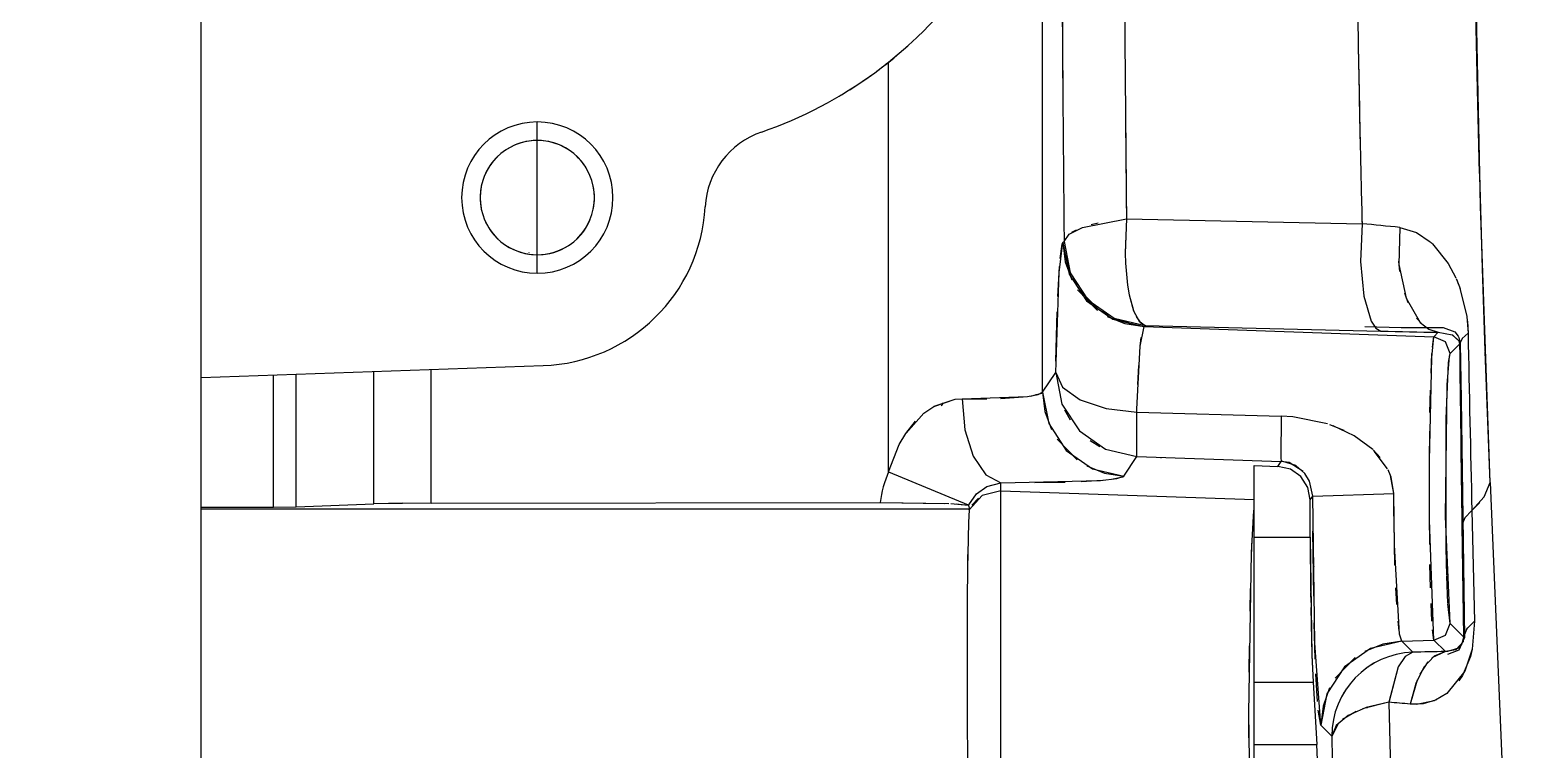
# Model space of a CAD drawing. Header units: millimetres. Extents: x 1084702 to 1166801, y 36632 to 124519.
# Drawn here: x 1103261.5 to 1103351.2, y 47760.8 to 47803.6 of the extents above; entities that cross this region are included whole.
import ezdxf

# ---------------------------------------------------------------- set-up
doc = ezdxf.new("R2010")
doc.units = ezdxf.units.MM
doc.header["$LTSCALE"] = 250
doc.layers.get('0').update_dxf_attribs({"color": 255})
doc.layers.add('%posline', color=240, linetype='Continuous')
doc.layers.add('%symbol', color=1, linetype='Continuous')
doc.styles.add('ROMANS', font='ROMANS.shx', dxfattribs={"height": 100})
doc.dimstyles.new('dott', dxfattribs={"dimscale": 100, "dimtxt": 150, "dimasz": 0.01, "dimexe": 0.5, "dimexo": 1, "dimgap": 1, "dimtad": 1, "dimdsep": 46, "dimtxsty": 'ROMANS', "dimcen": 1.5, "dimclrd": 1, "dimclre": 1, "dimclrt": 2, "dimazin": 2, "dimtfac": 1, "dimtmove": 2, "dimatfit": 3, "dimldrblk": 'DOT', "dimfxl": 1, "dimtvp": 100, "dimtolj": 1, "dimarcsym": 0})

# ---------------------------------------------------------------- blocks, each defined once
blk = doc.blocks.new('_Dot')
at = {"color": 0, "linetype": 'ByBlock', "lineweight": -2}
blk.add_line((-0.5, 0), (-1, 0), dxfattribs=at)
at = {"color": 0, "linetype": 'ByBlock', "const_width": 0.5}
blk.add_lwpolyline([(-0.25, 0, 1), (0.25, 0, 1)], format="xyb", close=True, dxfattribs=at)
blk = doc.blocks.new('GENERATOR-CENTER')
for p, q in [((-1546.108, -49.408), (-1546.108, 24.721)), ((-1546.108, -49.408), (-1546.108, 24.721)), ((-1496.049, -50.282), (-1496.049, -15.362)), ((-1496.049, -50.282), (-1496.049, -15.362)), ((-1470.002, -39.217), (-1470.375, -22.017)), ((-1470.179, -32.27), (-1470.298, -26.552)), ((-1505.212, -30.642), (-1504.063, -29.67)), ((-1505.212, -55.009), (-1505.212, -30.642)), ((-1505.212, -55.009), (-1505.212, -30.642)), ((-1470.055, -37.278), (-1470.179, -32.278)), ((-1508.158, -32.67), (-1508.031, -32.583)), ((-1526.108, -35.304), (-1526.108, -34.204)), ((-1526.108, -35.304), (-1526.108, -34.204)), ((-1526.108, -38.704), (-1526.108, -35.304)), ((-1526.108, -38.704), (-1526.108, -35.304)), ((-1469.892, -42.917), (-1470.054, -37.317)), ((-1521.654, -38.535), (-1521.63, -38.534)), ((-1521.654, -38.535), (-1521.63, -38.534)), ((-1526.108, -42.104), (-1526.108, -38.704)), ((-1526.108, -42.104), (-1526.108, -38.704)), ((-1469.424, -55.655), (-1470.002, -39.217)), ((-1493.687, -40.473), (-1491.066, -39.965)), ((-1493.167, -40.31), (-1492.751, -40.209)), ((-1491.066, -39.965), (-1491.15, -41.999)), ((-1491.066, -39.966), (-1491.15, -41.996)), ((-1491.066, -39.965), (-1477.051, -40.263)), ((-1491.066, -39.965), (-1477.051, -40.263)), ((-1477.051, -40.263), (-1477.136, -42.5)), ((-1494.768, -41.31), (-1494.464, -40.869)), ((-1494.464, -40.869), (-1493.687, -40.473)), ((-1494.318, -40.768), (-1494.045, -40.621)), ((-1474.806, -40.482), (-1474.861, -42.678)), ((-1474.806, -40.482), (-1473.807, -40.783)), ((-1473.807, -40.783), (-1472.997, -41.328)), ((-1526.587, -41.972), (-1526.587, -41.948)), ((-1526.108, -43.204), (-1526.108, -42.104)), ((-1526.108, -43.204), (-1526.108, -42.104)), ((-1495.067, -43.163), (-1494.84, -41.382)), ((-1495.004, -42.334), (-1494.882, -41.473)), ((-1494.882, -41.473), (-1494.84, -41.382)), ((-1494.84, -41.382), (-1494.769, -41.31)), ((-1494.84, -41.382), (-1494.768, -41.31)), ((-1494.84, -41.382), (-1494.707, -42.523)), ((-1494.84, -41.382), (-1494.475, -43.252)), ((-1494.768, -41.31), (-1494.403, -43.181)), ((-1491.15, -41.999), (-1491.13, -42.602)), ((-1472.97, -41.351), (-1472.869, -41.442)), ((-1472.853, -41.457), (-1471.923, -42.616)), ((-1495.142, -44.594), (-1495.042, -42.799)), ((-1494.707, -42.523), (-1494.316, -43.604)), ((-1494.694, -42.165), (-1494.42, -43.138)), ((-1491.13, -42.602), (-1491.005, -43.916)), ((-1491.129, -42.607), (-1491.005, -43.913)), ((-1477.136, -42.5), (-1476.944, -44.568)), ((-1474.876, -42.487), (-1474.814, -43.09)), ((-1474.861, -42.678), (-1474.428, -44.689)), ((-1471.923, -42.616), (-1471.472, -43.475)), ((-1469.729, -47.816), (-1469.891, -42.928)), ((-1495.273, -49.117), (-1495.067, -43.163)), ((-1494.475, -43.252), (-1493.436, -44.851)), ((-1494.403, -43.181), (-1493.364, -44.779)), ((-1494.243, -43.534), (-1494.041, -43.902)), ((-1491.005, -43.916), (-1490.906, -44.484)), ((-1471.452, -43.519), (-1471.221, -44.108)), ((-1471.418, -43.598), (-1471.325, -43.826)), ((-1495.128, -44.4), (-1495.131, -44.4)), ((-1495.127, -44.4), (-1495.13, -44.4)), ((-1493.976, -44.186), (-1492.79, -45.414)), ((-1493.858, -44.182), (-1492.784, -45.293)), ((-1493.761, -44.262), (-1493.803, -44.265)), ((-1493.364, -44.779), (-1491.803, -45.873)), ((-1490.906, -44.484), (-1490.644, -45.43)), ((-1490.906, -44.486), (-1490.645, -45.428)), ((-1476.944, -44.568), (-1476.514, -46.05)), ((-1474.534, -44.375), (-1474.33, -44.938)), ((-1474.428, -44.689), (-1473.591, -46.127)), ((-1471.259, -44.002), (-1470.82, -45.777)), ((-1495.259, -48.431), (-1495.178, -45.5)), ((-1493.436, -44.851), (-1491.874, -45.945)), ((-1492.511, -45.486), (-1492.151, -45.702)), ((-1492.234, -45.621), (-1492.233, -45.598)), ((-1492.234, -45.626), (-1492.233, -45.608)), ((-1490.644, -45.43), (-1490.316, -46.05)), ((-1519.378, -46.099), (-1519.377, -46.099)), ((-1492.22, -45.774), (-1491.154, -46.202)), ((-1491.874, -45.945), (-1490.018, -46.376)), ((-1491.803, -45.873), (-1489.946, -46.304)), ((-1491.753, -45.895), (-1490.815, -46.196)), ((-1491.154, -46.202), (-1490.018, -46.376)), ((-1490.493, -45.773), (-1490.229, -46.146)), ((-1490.316, -46.05), (-1489.946, -46.304)), ((-1490.245, -47.546), (-1490.018, -46.375)), ((-1490.229, -46.146), (-1489.946, -46.304)), ((-1490.018, -46.375), (-1489.946, -46.304)), ((-1490.018, -46.375), (-1489.946, -46.304)), ((-1490.018, -46.375), (-1472.777, -46.977)), ((-1490.018, -46.375), (-1472.777, -46.977)), ((-1489.946, -46.304), (-1489.921, -46.305)), ((-1489.946, -46.304), (-1475.931, -46.648)), ((-1476.883, -46.381), (-1474.722, -46.422)), ((-1476.514, -46.05), (-1476.235, -46.472)), ((-1476.235, -46.472), (-1475.931, -46.648)), ((-1474.722, -46.422), (-1472.842, -46.434)), ((-1473.806, -45.872), (-1473.519, -46.201)), ((-1473.591, -46.127), (-1473.07, -46.538)), ((-1473.07, -46.538), (-1472.514, -46.714)), ((-1472.842, -46.434), (-1472.233, -46.433)), ((-1472.233, -46.433), (-1471.531, -46.684)), ((-1470.82, -45.777), (-1470.742, -46.761)), ((-1470.786, -46.053), (-1470.742, -46.761)), ((-1490.245, -47.547), (-1490.186, -47.033)), ((-1472.909, -48.22), (-1472.777, -46.977)), ((-1472.869, -47.598), (-1472.777, -46.977)), ((-1472.777, -46.977), (-1472.514, -46.714)), ((-1472.777, -46.977), (-1472.514, -46.714)), ((-1472.093, -47.282), (-1472.777, -46.977)), ((-1472.093, -47.282), (-1472.777, -46.977)), ((-1472.514, -46.714), (-1471.688, -46.861)), ((-1472.514, -46.714), (-1471.689, -46.86)), ((-1471.812, -47.976), (-1472.093, -47.282)), ((-1471.812, -47.976), (-1472.093, -47.282)), ((-1471.812, -47.976), (-1471.251, -47.414)), ((-1471.812, -47.976), (-1471.251, -47.414)), ((-1471.688, -46.861), (-1471.294, -47.234)), ((-1471.663, -46.874), (-1471.294, -47.234)), ((-1471.531, -46.684), (-1471.327, -46.954)), ((-1471.327, -46.954), (-1471.29, -47.019)), ((-1471.294, -47.234), (-1471.251, -47.414)), ((-1471.294, -47.234), (-1471.251, -47.414)), ((-1471.29, -47.019), (-1471.207, -47.371)), ((-1471.104, -47.08), (-1471.251, -47.414)), ((-1471.104, -47.08), (-1471.251, -47.414)), ((-1471.207, -47.371), (-1471.164, -50.724)), ((-1470.742, -46.761), (-1471.104, -47.08)), ((-1470.742, -46.761), (-1471.104, -47.08)), ((-1521.96, -47.802), (-1521.958, -47.802)), ((-1490.445, -51.284), (-1490.245, -47.546)), ((-1473.043, -54.358), (-1472.909, -48.22)), ((-1472.949, -49.151), (-1472.895, -47.979)), ((-1471.982, -49.848), (-1471.858, -48.132)), ((-1471.903, -48.504), (-1471.812, -47.976)), ((-1471.858, -48.132), (-1471.812, -47.976)), ((-1469.424, -55.655), (-1469.727, -47.863)), ((-1546.108, -49.408), (-1525.759, -48.698)), ((-1546.108, -49.408), (-1525.759, -48.698)), ((-1541.804, -57.115), (-1541.804, -49.258)), ((-1541.804, -57.115), (-1541.804, -49.258)), ((-1540.443, -57.094), (-1540.443, -49.21)), ((-1540.443, -57.094), (-1540.443, -49.21)), ((-1535.831, -56.929), (-1535.831, -49.049)), ((-1535.831, -56.929), (-1535.831, -49.049)), ((-1532.427, -56.876), (-1532.427, -48.93)), ((-1532.427, -56.876), (-1532.427, -48.93)), ((-1496.049, -50.282), (-1495.273, -49.117)), ((-1495.273, -49.116), (-1494.867, -49.982)), ((-1495.273, -49.117), (-1494.867, -49.982)), ((-1495.273, -49.117), (-1494.907, -50.985)), ((-1490.392, -49.828), (-1490.332, -48.683)), ((-1472.043, -51.862), (-1471.903, -48.504)), ((-1546.108, -57.12), (-1546.108, -49.408)), ((-1546.108, -57.12), (-1546.108, -49.408)), ((-1494.867, -49.982), (-1493.819, -50.726)), ((-1494.867, -49.982), (-1493.818, -50.727)), ((-1473.01, -51.484), (-1472.981, -50.166)), ((-1472.077, -57.684), (-1471.982, -49.848)), ((-1502.519, -51.127), (-1501.261, -50.7)), ((-1502.496, -51.115), (-1501.255, -50.7)), ((-1502.067, -51.089), (-1501.977, -50.945)), ((-1502.033, -51.035), (-1501.949, -50.9)), ((-1501.261, -50.7), (-1500.84, -50.675)), ((-1501.255, -50.7), (-1500.84, -50.675)), ((-1500.84, -50.675), (-1496.955, -50.539)), ((-1500.84, -50.675), (-1499.368, -50.669)), ((-1500.84, -50.675), (-1500.672, -52.514)), ((-1500.84, -50.675), (-1500.672, -52.514)), ((-1500.547, -50.675), (-1500.547, -50.672)), ((-1500.547, -50.675), (-1500.547, -50.672)), ((-1499.569, -50.661), (-1499.569, -50.665)), ((-1499.569, -50.662), (-1499.569, -50.665)), ((-1498.561, -50.648), (-1497.209, -50.566)), ((-1496.955, -50.539), (-1496.312, -50.424)), ((-1496.763, -50.514), (-1496.097, -50.335)), ((-1496.423, -50.425), (-1496.423, -50.397)), ((-1496.423, -50.425), (-1496.423, -50.397)), ((-1496.312, -50.424), (-1496.049, -50.282)), ((-1496.097, -50.335), (-1496.049, -50.282)), ((-1496.049, -50.282), (-1495.915, -51.422)), ((-1496.049, -50.282), (-1495.683, -52.15)), ((-1494.907, -50.985), (-1493.867, -52.582)), ((-1493.819, -50.726), (-1492.275, -51.246)), ((-1471.164, -50.724), (-1471.064, -57.734)), ((-1504.189, -52.737), (-1503.611, -52.004)), ((-1504.171, -52.71), (-1503.116, -51.537)), ((-1503.116, -51.537), (-1502.524, -51.131)), ((-1495.915, -51.422), (-1495.524, -52.502)), ((-1494.748, -51.337), (-1494.408, -51.918)), ((-1492.275, -51.246), (-1490.451, -51.467)), ((-1490.451, -51.467), (-1490.444, -51.256)), ((-1490.451, -51.467), (-1481.858, -51.705)), ((-1490.451, -51.467), (-1481.858, -51.705)), ((-1490.451, -54.107), (-1490.451, -51.467)), ((-1490.451, -54.107), (-1490.451, -51.467)), ((-1481.858, -51.705), (-1481.878, -54.16)), ((-1481.159, -51.748), (-1481.858, -51.705)), ((-1479.107, -52.166), (-1481.159, -51.748)), ((-1472.054, -59.538), (-1472.043, -51.862)), ((-1504.578, -53.393), (-1504.194, -52.745)), ((-1500.672, -52.514), (-1500.181, -54.096)), ((-1500.672, -52.514), (-1500.181, -54.096)), ((-1495.683, -52.15), (-1494.644, -53.747)), ((-1493.867, -52.582), (-1492.307, -53.676)), ((-1478.105, -52.56), (-1478.964, -52.213)), ((-1477.518, -52.869), (-1478.777, -52.279)), ((-1476.407, -53.698), (-1477.518, -52.869)), ((-1473.043, -54.359), (-1473.027, -52.602)), ((-1505.212, -55.009), (-1504.578, -53.393)), ((-1495.184, -53.083), (-1493.998, -54.31)), ((-1494.644, -53.747), (-1493.083, -54.841)), ((-1493.222, -53.145), (-1492.652, -53.505)), ((-1492.307, -53.676), (-1490.451, -54.107)), ((-1481.88, -52.936), (-1481.883, -53.232)), ((-1475.973, -54.167), (-1476.387, -53.716)), ((-1475.535, -54.833), (-1476.32, -53.783)), ((-1500.181, -54.096), (-1499.435, -55.197)), ((-1500.181, -54.096), (-1499.435, -55.197)), ((-1493.429, -54.67), (-1492.362, -55.098)), ((-1491.227, -55.272), (-1490.451, -54.107)), ((-1491.227, -55.272), (-1490.451, -54.107)), ((-1490.451, -54.107), (-1481.858, -54.397)), ((-1490.451, -54.107), (-1481.858, -54.397)), ((-1489.007, -54.203), (-1489.004, -54.184)), ((-1483.47, -56.666), (-1483.47, -54.647)), ((-1483.47, -54.647), (-1482.057, -54.696)), ((-1483.47, -56.666), (-1483.47, -54.647)), ((-1483.47, -54.647), (-1482.057, -54.696)), ((-1482.057, -54.696), (-1481.858, -54.397)), ((-1482.057, -54.696), (-1481.858, -54.397)), ((-1481.315, -54.868), (-1482.057, -54.696)), ((-1481.315, -54.868), (-1482.057, -54.696)), ((-1481.884, -53.852), (-1481.881, -54.048)), ((-1481.878, -54.16), (-1481.858, -54.397)), ((-1481.763, -54.402), (-1481.858, -54.397)), ((-1481.387, -54.473), (-1481.858, -54.397)), ((-1480.996, -54.644), (-1481.763, -54.402)), ((-1480.547, -55.007), (-1481.387, -54.473)), ((-1480.458, -55.111), (-1480.996, -54.644)), ((-1473.045, -54.736), (-1473.043, -54.359)), ((-1505.212, -55.009), (-1500.48, -56.976)), ((-1505.212, -55.009), (-1500.48, -56.976)), ((-1499.435, -55.197), (-1498.539, -55.665)), ((-1499.435, -55.197), (-1498.539, -55.665)), ((-1498.539, -55.665), (-1492.611, -55.529)), ((-1493.751, -55.595), (-1492.514, -55.521)), ((-1493.083, -54.841), (-1491.227, -55.272)), ((-1492.611, -55.529), (-1491.628, -55.414)), ((-1492.362, -55.098), (-1491.227, -55.272)), ((-1491.955, -55.464), (-1491.279, -55.314)), ((-1491.628, -55.414), (-1491.227, -55.272)), ((-1491.279, -55.314), (-1491.227, -55.272)), ((-1480.69, -55.305), (-1481.315, -54.868)), ((-1480.69, -55.305), (-1481.315, -54.868)), ((-1480.275, -55.945), (-1480.69, -55.305)), ((-1480.275, -55.945), (-1480.69, -55.305)), ((-1480.179, -55.566), (-1480.456, -55.113)), ((-1480.179, -55.566), (-1480.455, -55.115)), ((-1479.981, -56.472), (-1480.179, -55.566)), ((-1479.981, -56.472), (-1480.179, -55.566)), ((-1475.356, -55.235), (-1475.501, -54.9)), ((-1475.317, -55.346), (-1475.434, -55.043)), ((-1475.159, -56.306), (-1475.356, -55.235)), ((-1475.159, -56.306), (-1475.317, -55.346)), ((-1473.045, -57.274), (-1473.045, -54.736)), ((-1473.045, -57.268), (-1473.045, -54.743)), ((-1500.445, -56.984), (-1499.993, -56.319)), ((-1500.445, -56.984), (-1499.993, -56.319)), ((-1499.644, -56.428), (-1500.412, -57.273)), ((-1499.993, -56.319), (-1499.375, -55.886)), ((-1498.539, -56.14), (-1499.644, -56.428)), ((-1499.374, -55.885), (-1498.539, -55.665)), ((-1499.373, -55.885), (-1498.539, -55.665)), ((-1498.539, -56.14), (-1498.539, -55.665)), ((-1498.539, -56.14), (-1498.539, -55.665)), ((-1498.539, -56.14), (-1483.47, -56.666)), ((-1498.539, -56.14), (-1483.47, -56.666)), ((-1498.539, -56.954), (-1498.539, -56.14)), ((-1496.51, -55.661), (-1494.712, -55.629)), ((-1491.626, -56.395), (-1491.617, -56.391)), ((-1480.13, -56.694), (-1480.275, -55.945)), ((-1480.13, -56.694), (-1480.275, -55.945)), ((-1480.13, -56.694), (-1479.981, -56.472)), ((-1480.13, -56.694), (-1479.981, -56.472)), ((-1479.981, -56.471), (-1475.159, -56.306)), ((-1479.981, -56.695), (-1479.981, -56.472)), ((-1479.862, -65.205), (-1479.981, -56.472)), ((-1475.124, -59.38), (-1475.159, -56.307)), ((-1475.159, -56.429), (-1475.159, -56.307)), ((-1475.151, -57.651), (-1475.159, -56.44)), ((-1475.124, -59.38), (-1475.159, -56.44)), ((-1469.777, -56.506), (-1469.424, -55.655)), ((-1469.424, -55.655), (-1466.804, -117.431)), ((-1469.424, -55.657), (-1469.424, -55.655)), ((-1546.108, -57.12), (-1541.804, -57.115)), ((-1546.108, -57.12), (-1541.804, -57.115)), ((-1546.108, -57.222), (-1546.108, -57.12)), ((-1546.108, -57.222), (-1546.108, -57.12)), ((-1546.108, -57.973), (-1546.108, -57.222)), ((-1546.108, -57.222), (-1500.408, -57.222)), ((-1546.108, -57.222), (-1500.408, -57.222)), ((-1541.804, -57.115), (-1540.443, -57.094)), ((-1541.804, -57.115), (-1540.443, -57.094)), ((-1540.443, -57.094), (-1535.831, -56.929)), ((-1540.443, -57.094), (-1535.831, -56.929)), ((-1532.427, -56.876), (-1535.831, -56.929)), ((-1534.116, -56.889), (-1535.831, -56.929)), ((-1532.427, -56.876), (-1505.72, -56.843)), ((-1532.427, -56.876), (-1505.72, -56.843)), ((-1505.72, -56.843), (-1501.867, -56.897)), ((-1505.72, -56.843), (-1501.638, -56.906)), ((-1501.501, -56.912), (-1500.489, -56.996)), ((-1501.404, -56.614), (-1501.411, -56.627)), ((-1501.195, -56.927), (-1500.489, -56.996)), ((-1500.482, -56.976), (-1500.453, -56.984)), ((-1500.48, -56.976), (-1500.445, -56.984)), ((-1500.412, -57.273), (-1500.467, -58.033)), ((-1500.412, -57.273), (-1500.467, -58.035)), ((-1500.458, -57.014), (-1500.408, -57.222)), ((-1500.458, -57.014), (-1500.408, -57.222)), ((-1499.868, -56.585), (-1500.259, -57.008)), ((-1498.539, -57.543), (-1498.539, -56.954)), ((-1483.62, -59.813), (-1483.482, -57.345)), ((-1483.534, -58.023), (-1483.484, -57.361)), ((-1483.482, -57.347), (-1483.47, -57.22)), ((-1483.47, -57.22), (-1483.47, -56.666)), ((-1483.47, -57.22), (-1483.47, -56.666)), ((-1483.47, -57.445), (-1483.47, -57.22)), ((-1483.47, -81.486), (-1483.47, -57.345)), ((-1480.13, -58.899), (-1480.13, -56.694)), ((-1480.13, -58.899), (-1480.13, -56.694)), ((-1473.041, -57.892), (-1473.045, -57.274)), ((-1472.079, -57.161), (-1472.075, -57.161)), ((-1472.079, -57.161), (-1472.075, -57.161)), ((-1470.516, -57.321), (-1470.939, -57.747)), ((-1470.516, -57.321), (-1469.777, -56.506)), ((-1470.516, -57.322), (-1470.038, -56.851)), ((-1470.516, -57.322), (-1470.356, -63.913)), ((-1470.516, -57.322), (-1470.356, -63.913)), ((-1470.391, -57.191), (-1470.381, -57.191)), ((-1470.391, -57.191), (-1470.381, -57.191)), ((-1546.108, -73.57), (-1546.108, -57.834)), ((-1500.467, -58.036), (-1500.509, -59.912)), ((-1498.539, -58.838), (-1498.539, -57.543)), ((-1473.027, -59.352), (-1473.043, -57.652)), ((-1472.777, -65.034), (-1473.041, -57.892)), ((-1471.812, -64.035), (-1472.077, -57.684)), ((-1470.939, -57.747), (-1471.107, -58.197)), ((-1471.107, -58.195), (-1471.107, -58.198)), ((-1471.107, -58.197), (-1471.007, -64.84)), ((-1471.064, -57.734), (-1470.953, -64.893)), ((-1546.108, -59.8), (-1546.108, -58.504)), ((-1498.539, -59.864), (-1498.539, -58.838)), ((-1483.47, -58.933), (-1483.47, -58.853)), ((-1483.47, -58.899), (-1480.13, -58.899)), ((-1483.47, -58.899), (-1480.13, -58.899)), ((-1480.13, -58.899), (-1480.028, -65.948)), ((-1480.13, -58.899), (-1480.111, -62.137)), ((-1479.928, -62.424), (-1479.974, -58.541)), ((-1500.509, -59.914), (-1500.518, -60.698)), ((-1500.51, -59.937), (-1500.518, -60.658)), ((-1498.539, -61.646), (-1498.539, -59.864)), ((-1483.778, -69.369), (-1483.62, -59.813)), ((-1483.636, -60.27), (-1483.598, -59.261)), ((-1483.47, -61.333), (-1483.47, -59.949)), ((-1475.093, -60.58), (-1475.125, -59.323)), ((-1474.817, -64.674), (-1475.124, -59.38)), ((-1474.817, -64.674), (-1475.124, -59.38)), ((-1472.016, -61.195), (-1472.054, -59.54)), ((-1546.108, -62.571), (-1546.108, -60.76)), ((-1500.518, -60.7), (-1500.532, -62.69)), ((-1479.931, -60.981), (-1479.936, -60.982)), ((-1479.929, -60.647), (-1479.934, -60.649)), ((-1479.915, -60.641), (-1479.919, -60.643)), ((-1472.979, -61.926), (-1473.009, -60.536)), ((-1498.539, -63.025), (-1498.539, -61.646)), ((-1471.95, -62.835), (-1472.015, -61.233)), ((-1500.532, -62.694), (-1500.536, -63.835)), ((-1483.714, -63.314), (-1483.685, -61.962)), ((-1480.11, -62.196), (-1480.102, -62.799)), ((-1479.933, -61.903), (-1479.928, -61.901)), ((-1479.929, -61.902), (-1479.924, -61.901)), ((-1474.987, -62.915), (-1475.042, -61.911)), ((-1500.532, -62.811), (-1500.535, -63.741)), ((-1500.533, -63.188), (-1500.532, -63.188)), ((-1498.539, -65.167), (-1498.539, -63.025)), ((-1483.47, -64.379), (-1483.47, -62.795)), ((-1480.098, -63.089), (-1480.057, -65.007)), ((-1472.902, -63.912), (-1472.949, -62.86)), ((-1471.812, -64.035), (-1471.947, -62.882)), ((-1546.108, -66.098), (-1546.108, -63.837)), ((-1500.536, -63.838), (-1500.539, -66.211)), ((-1479.83, -66.173), (-1479.895, -64.003)), ((-1474.846, -64.482), (-1474.912, -63.904)), ((-1472.777, -65.034), (-1472.869, -64.416)), ((-1472.093, -64.729), (-1471.812, -64.035)), ((-1472.093, -64.729), (-1471.812, -64.035)), ((-1471.812, -64.035), (-1471.007, -64.84)), ((-1471.812, -64.035), (-1471.007, -64.84)), ((-1470.822, -64.363), (-1471.007, -64.84)), ((-1470.779, -64.305), (-1470.853, -64.409)), ((-1470.356, -63.913), (-1470.822, -64.363)), ((-1470.356, -63.913), (-1470.495, -65.573)), ((-1470.356, -63.913), (-1470.495, -65.573)), ((-1498.539, -66.777), (-1498.539, -65.167)), ((-1483.763, -66.943), (-1483.746, -65.377)), ((-1480.056, -65.063), (-1480.032, -65.827)), ((-1479.507, -70.094), (-1479.862, -65.205)), ((-1475.82, -65.273), (-1476.887, -65.701)), ((-1474.684, -65.1), (-1476.541, -65.531)), ((-1474.684, -65.1), (-1475.82, -65.273)), ((-1474.684, -65.1), (-1474.817, -64.674)), ((-1474.684, -65.1), (-1474.817, -64.674)), ((-1474.684, -65.1), (-1472.777, -65.034)), ((-1474.684, -65.1), (-1472.777, -65.034)), ((-1474.684, -65.1), (-1474.034, -65.75)), ((-1474.684, -65.1), (-1474.034, -65.75)), ((-1472.777, -65.034), (-1472.093, -64.729)), ((-1472.777, -65.034), (-1472.093, -64.729)), ((-1472.777, -65.034), (-1472.096, -65.714)), ((-1472.777, -65.034), (-1472.096, -65.714)), ((-1471.039, -65.141), (-1471.477, -65.606)), ((-1471.13, -65.32), (-1471.303, -65.5)), ((-1471.264, -65.609), (-1470.953, -64.893)), ((-1471.007, -64.84), (-1471.13, -65.32)), ((-1471.007, -64.84), (-1471.038, -65.138)), ((-1500.539, -66.214), (-1500.538, -67.462)), ((-1483.47, -67.866), (-1483.47, -66.224)), ((-1480.029, -65.915), (-1479.956, -67.538)), ((-1480.028, -65.948), (-1479.956, -67.538)), ((-1477.456, -66.062), (-1478.642, -67.29)), ((-1476.541, -65.531), (-1478.102, -66.625)), ((-1474.493, -66.005), (-1474.903, -66.622)), ((-1474.493, -66.005), (-1474.903, -66.622)), ((-1474.034, -65.751), (-1474.493, -66.005)), ((-1474.034, -65.751), (-1474.493, -66.005)), ((-1473.128, -66.319), (-1473.612, -67.056)), ((-1472.766, -65.983), (-1473.367, -66.633)), ((-1473.11, -66.356), (-1473.11, -66.36)), ((-1473.11, -66.356), (-1473.11, -66.36)), ((-1472.096, -65.714), (-1472.905, -66.094)), ((-1472.096, -65.714), (-1472.766, -65.983)), ((-1471.477, -65.606), (-1472.096, -65.714)), ((-1471.962, -65.718), (-1472.096, -65.714)), ((-1471.316, -65.509), (-1471.962, -65.718)), ((-1471.947, -65.864), (-1471.264, -65.609)), ((-1470.603, -66.008), (-1471.078, -67.13)), ((-1470.495, -65.573), (-1470.941, -66.878)), ((-1470.495, -65.573), (-1470.602, -66.005)), ((-1500.539, -66.38), (-1500.538, -67.354)), ((-1498.539, -69.149), (-1498.539, -66.777)), ((-1479.704, -68.692), (-1479.796, -67.044)), ((-1478.102, -66.625), (-1479.141, -68.223)), ((-1474.903, -66.622), (-1475.458, -68.733)), ((-1474.903, -66.622), (-1475.458, -68.732)), ((-1473.367, -66.633), (-1473.852, -67.611)), ((-1470.941, -66.878), (-1472.003, -68.206)), ((-1471.078, -67.13), (-1471.292, -67.46)), ((-1546.108, -70.234), (-1546.108, -67.499)), ((-1500.538, -67.463), (-1500.53, -70.57)), ((-1483.47, -67.538), (-1479.956, -67.538)), ((-1483.47, -67.538), (-1479.956, -67.538)), ((-1479.956, -67.538), (-1479.735, -71.24)), ((-1479.956, -67.538), (-1479.735, -71.24)), ((-1478.983, -67.872), (-1479.373, -68.953)), ((-1473.773, -67.408), (-1474.183, -68.841)), ((-1473.852, -67.611), (-1474.182, -68.838)), ((-1479.141, -68.223), (-1479.507, -70.094)), ((-1479.373, -68.953), (-1479.507, -70.094)), ((-1476.801, -69.049), (-1477.874, -69.519)), ((-1475.458, -68.732), (-1477.024, -69.126)), ((-1475.458, -68.732), (-1476.801, -69.049)), ((-1476.771, -69.042), (-1476.769, -69.078)), ((-1476.771, -69.042), (-1476.769, -69.078)), ((-1475.458, -68.733), (-1474.58, -103.169)), ((-1475.458, -68.733), (-1474.58, -103.169)), ((-1473.415, -68.826), (-1474.183, -68.841)), ((-1474.183, -68.841), (-1474.182, -68.839)), ((-1473.816, -68.859), (-1474.183, -68.841)), ((-1472.742, -68.639), (-1473.816, -68.859)), ((-1472.675, -68.611), (-1473.415, -68.826)), ((-1473.012, -68.673), (-1473.011, -68.708)), ((-1473.012, -68.673), (-1473.011, -68.708)), ((-1472.651, -68.6), (-1472.716, -68.628)), ((-1472.003, -68.206), (-1472.675, -68.611)), ((-1498.539, -70.827), (-1498.539, -69.148)), ((-1483.781, -70.853), (-1483.777, -69.184)), ((-1483.644, -81.499), (-1483.778, -69.369)), ((-1483.47, -71.559), (-1483.47, -69.888)), ((-1479.507, -70.094), (-1479.662, -69.206)), ((-1477.874, -69.519), (-1478.581, -70.102)), ((-1477.408, -69.28), (-1478.214, -69.748)), ((-1500.53, -70.584), (-1500.527, -71.341)), ((-1498.539, -73.331), (-1498.539, -70.825)), ((-1479.507, -70.094), (-1478.857, -70.744)), ((-1479.507, -70.094), (-1478.857, -70.744)), ((-1478.459, -69.965), (-1478.857, -70.744)), ((-1478.581, -70.102), (-1478.857, -70.744)), ((-1478.857, -70.744), (-1478.283, -105.231)), ((-1478.857, -70.744), (-1478.283, -105.231)), ((-1500.528, -71.142), (-1500.528, -71.224)), ((-1500.527, -71.345), (-1500.49, -76.159)), ((-1483.47, -71.24), (-1479.735, -71.24)), ((-1483.47, -71.24), (-1479.735, -71.24)), ((-1479.357, -79.728), (-1479.735, -71.24))]:
    blk.add_line(p, q)
for centre, radius, start, end in [((2537.926, -0.537), 4032.901, 180.060983, 180.579271), ((2282.888, -0.522), 3774.16, 180.063592, 180.595702), ((2537.926, -0.537), 4032.901, 180.311264, 180.457374), ((-1521.108, -10.704), 25.5, 289.09405, 323.37311), ((-1521.108, -10.704), 25.5, 289.09405, 323.37311), ((117.988, -0.557), 1595.533, 180.990006, 181.253098), ((117.988, -0.557), 1595.533, 180.990587, 181.248329), ((-1521.099, -10.713), 25.487, 310.29144, 310.38749), ((-1521.112, -10.697), 25.508, 302.17873, 308.56043), ((2282.888, -0.522), 3774.16, 180.497436, 180.598789), ((-1526.108, -38.704), 4.5, 90, 270), ((-1526.108, -38.704), 4.5, 90, 270), ((-1526.108, -38.704), 4.5, 270, 90), ((-1526.108, -38.704), 4.5, 270, 90), ((-1511.13, -39.526), 5.001, 109.09916, 176.86205), ((-1511.13, -39.526), 5.001, 109.09916, 176.86205), ((-1526.108, -38.704), 3.4, 90.00078, 269.99922), ((-1526.108, -38.704), 3.4, 90.00078, 123.35112), ((-1526.108, -38.704), 3.4, 56.2711, 89.99922), ((-1526.108, -38.704), 3.4, 270.00078, 89.99922), ((117.988, -0.557), 1595.533, 181.253046, 181.425943), ((-1526.108, -38.704), 3.4, 133.57892, 157.39704), ((-1526.108, -38.704), 3.4, 133.87129, 156.89652), ((-1526.108, -38.704), 3.4, 133.87129, 156.89652), ((-1526.108, -38.704), 3.4, 23.10316, 46.8616), ((-1526.108, -38.704), 3.4, 169.12818, 190.87182), ((-1526.108, -38.704), 3.4, 169.12818, 190.87182), ((-1526.108, -38.704), 3.4, 169.75973, 190.70217), ((-1526.108, -38.704), 3.4, 349.12818, 10.87182), ((-1526.108, -38.704), 3.4, 349.12818, 10.87182), ((-1526.108, -38.704), 3.4, 349.75973, 10.70217), ((-1526.109, -38.703), 10, 272.00059, 356.85789), ((-1526.109, -38.703), 10, 272.00059, 356.85385), ((-1526.108, -38.704), 3.4, 203.10316, 226.8616), ((-1526.108, -38.704), 3.4, 313.57892, 337.39704), ((-1526.108, -38.704), 3.4, 313.87129, 336.89652), ((-1526.108, -38.704), 3.4, 313.87129, 336.89652), ((2282.889, -0.522), 3774.161, 180.595752, 180.598793), ((117.988, -0.557), 1595.533, 181.416126, 181.425983), ((-1484.052, -123.272), 83.304, 83.62757, 85.17835), ((-1526.108, -38.704), 3.4, 236.2711, 269.99922), ((-1526.108, -38.704), 3.4, 270.00078, 303.35112), ((2537.931, -0.537), 4032.906, 180.578642, 180.579274), ((-1468.311, 259.554), 306.297, 268.57441, 269.2138), ((-1468.311, 259.554), 306.297, 268.57441, 269.2138), ((1820.491, -8.98), 3291.966, 180.668959, 180.856646), ((1820.491, -8.98), 3291.966, 180.668959, 180.856646), ((583.087, -8.041), 2054.195, 181.080067, 181.374677), ((583.087, -8.041), 2054.195, 181.080066, 181.374677), ((-1498.755, -57.784), 7.028, 156.74309, 172.30974), ((-1498.755, -57.784), 7.028, 156.74295, 172.3096), ((-1494.582, -53.44), 5.037, 207.84599, 207.97264), ((-1494.582, -53.44), 5.037, 207.97322, 208.08421), ((-1500.543, -57.236), 0.136, 344.46236, 5.98014), ((-1500.543, -57.236), 0.136, 344.38311, 5.98014), ((-1495.54, -54.743), 5.007, 201.715, 201.89464), ((-1495.54, -54.743), 5.007, 201.71499, 201.89463), ((-1495.535, -54.739), 5.006, 201.67681, 201.85807), ((-1495.535, -54.739), 5.006, 201.67856, 201.85978), ((-1495.54, -54.743), 5.007, 204.41743, 204.99145), ((-1495.54, -54.743), 5.007, 204.41741, 204.99143), ((-1495.535, -54.739), 5.006, 204.38703, 204.97846), ((-1495.535, -54.739), 5.006, 204.38796, 204.97903), ((-1473.852, -70.751), 5.004, 92.0828, 179.91588), ((-1473.852, -70.751), 5.004, 118.44921, 126.19697), ((-1467.81, -349.397), 283.715, 90.86555, 91.25704), ((-1467.81, -349.397), 283.715, 90.86555, 91.25701), ((-1473.852, -70.751), 5.004, 145.81052, 153.55917), ((-1477.068, -95.213), 26.53, 83.75621, 86.521), ((-1477.068, -95.213), 26.53, 83.756, 86.52079)]:
    blk.add_arc(centre, radius, start, end)
blk = doc.blocks.new('BL_1-deck_B4_2')
blk.add_blockref('GENERATOR-CENTER', (87054.781, 16083.831))

msp = doc.modelspace()

# ---------------------------------------------------------------- hatches: boundary and pattern name
at = {"layer": '%symbol', "true_color": 0x939598}
h = msp.add_hatch(dxfattribs=at)
h.set_pattern_fill('ANSI31', color=252, scale=100)
h.paths.add_polyline_path([(1097892.605, 52632.31), (1097892.605, 43032.31), (1109392.605, 43032.31), (1109392.605, 52632.31)])

# ---------------------------------------------------------------- block references
msp.add_blockref('BL_1-deck_B4_2', (1017763.013, 31748.48))

# ---------------------------------------------------------------- leaders
at = {"layer": '%posline', "linetype": 'ByBlock'}
msp.add_leader([(1105977.012, 46518.412), (1099711.3, 53457.361)], dimstyle='dott', override={"dimasz": 2, "dimgap": 1, "dimtad": 0, "dimclrd": 256}, dxfattribs=at)

doc.saveas('drawing.dxf')
